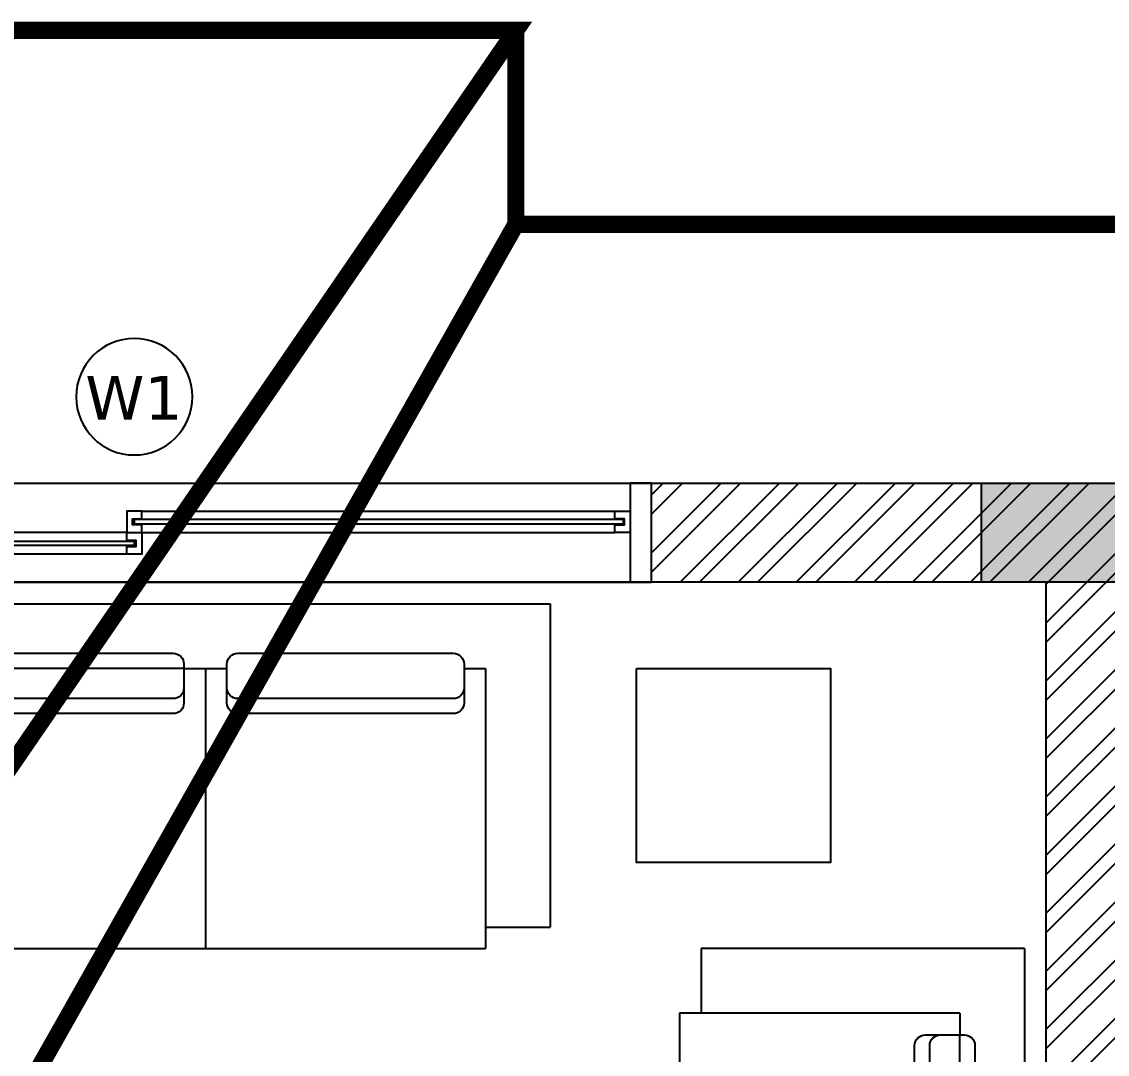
# Model space of a CAD drawing. Header units: millimetres. Extents: x -4167 to 87328, y -21481 to 19784.
# Drawn here: x 7769 to 10287, y 11030 to 13425 of the extents above; entities that cross this region are included whole.
import ezdxf
from ezdxf.enums import TextEntityAlignment as Align

# ---------------------------------------------------------------- set-up
doc = ezdxf.new("R2010")
doc.units = ezdxf.units.MM
doc.header["$LTSCALE"] = 150
doc.linetypes.add('DASHED', pattern=[19.05, 12.7, -6.35])
for name, color, linetype in [('ad-Column', 3, 'Continuous'), ('ad-Column Hatch', 125, 'Continuous'), ('ad-Elevation 10', 8, 'Continuous'), ('ad-Furniture', 8, 'Continuous'), ('ad-Glass Sectionline', 140, 'Continuous'), ('ad-Text main', 7, 'Continuous'), ('ad-Text Main_Door&window Label', 7, 'Continuous'), ('ad-Wall', 240, 'Continuous'), ('ad-Wall hatch', 8, 'Continuous')]:
    doc.layers.add(name, color=color, linetype=linetype)
doc.layers.add('ad-Primary Roof', color=5, linetype='Continuous', true_color=0x0000ff)
doc.layers.add('ad-Secondary Roof', color=6, linetype='Continuous', true_color=0xff00ff)
doc.styles.add('6 U T S R N_Typical Floor Plan$0$3BHK-E(NB)$0$grid_text', font='verdana.ttf', dxfattribs={"width": 0.9})

# ---------------------------------------------------------------- blocks, each defined once
blk = doc.blocks.new('6 U T S R N_Typical Floor Plan$0$ad_Window Tag')
blk.add_circle((0, 0), 150)
at = {"style": '6 U T S R N_Typical Floor Plan$0$3BHK-E(NB)$0$grid_text', "width": 0.9}
blk.add_attdef('D1', text='', height=125, dxfattribs=at).set_placement((0, 0), align=Align.MIDDLE_CENTER)
blk = doc.blocks.new('zw$C7D6')
at = {"layer": 'ad-Text Main_Door&window Label'}
ref = blk.add_blockref('6 U T S R N_Typical Floor Plan$0$ad_Window Tag', (8030, 12555), dxfattribs=dict(at, xscale=-0.9, yscale=0.9, zscale=0.9))
ref.add_attrib('D1', 'W1', dxfattribs={"height": 101.25, "rotation": 1800, "style": '6 U T S R N_Typical Floor Plan$0$3BHK-E(NB)$0$grid_text'}).set_placement((8029, 12552.9), align=Align.MIDDLE_CENTER)
blk = doc.blocks.new('ad_Sofa 2 seaters')
for p, q in [((0, 800), (750, 800)), ((0, 800), (0, -800)), ((750, 800), (750, 650)), ((150, 650), (800, 650)), ((150, 650), (150, 600)), ((800, 650), (800, -650)), ((230, 600), (140, 600)), ((150, 50), (150, 600)), ((115, 575), (115, 75)), ((220, 75), (220, 575)), ((255, 75), (255, 575)), ((140, 50), (230, 50)), ((150, 50), (150, -50)), ((150, 0), (800, 0)), ((150, 0), (800, 0)), ((230, -50), (140, -50)), ((115, -75), (115, -575)), ((220, -575), (220, -75)), ((255, -575), (255, -75)), ((140, -600), (230, -600)), ((150, -600), (150, -650)), ((150, -650), (800, -650)), ((750, -650), (750, -800)), ((0, -800), (750, -800))]:
    blk.add_line(p, q)
for centre, start, end in [((140, 575), 90, 180), ((195, 575), 0, 90), ((230, 575), 0, 90), ((140, 75), 180, 270), ((195, 75), 270, 0), ((230, 75), 270, 0), ((140, -75), 90, 180), ((195, -75), 0, 90), ((230, -75), 0, 90), ((140, -575), 180, 270), ((195, -575), 270, 0), ((230, -575), 270, 0)]:
    blk.add_arc(centre, 25, start, end)
blk = doc.blocks.new('zw$BB2B')
at = {"layer": 'ad-Furniture'}
blk.add_lwpolyline([(9195, 11925), (9645, 11925), (9645, 11475), (9195, 11475)], close=True, dxfattribs=at)
at = {"layer": 'ad-Furniture', "xscale": -1, "rotation": 89.99999999999979}
blk.add_blockref('ad_Sofa 2 seaters', (8195, 12075), dxfattribs=at)
at = {"layer": 'ad-Furniture', "xscale": -1}
blk.add_blockref('ad_Sofa 2 seaters', (10095, 10475), dxfattribs=at)
blk = doc.blocks.new('$ZCDB_AUDIT_GENERATED_C77D')
blk.add_wipeout([(0, 230), (2400, 230), (2400, 0), (0, 0)]).dxf.layer = 'ad-Elevation 10'
at = {"layer": 'ad-Elevation 10'}
for points in [[(2400, 230), (0, 230)], [(2400, 0), (0, 0)]]:
    blk.add_lwpolyline(points, dxfattribs=at)
for points in [[(50, 0), (50, 230), (0, 230), (0, 0)], [(2350, 0), (2400, 0), (2400, 230), (2350, 230)], [(1217.5, 133), (1217.5, 115), (1182.5, 115), (1182.5, 165), (1217.5, 165), (1217.5, 147), (1195.5, 147), (1195.5, 133)], [(2315, 133), (2315, 115), (2350, 115), (2350, 165), (2315, 165), (2315, 147), (2337, 147), (2337, 133)], [(85, 83), (85, 65), (50, 65), (50, 115), (85, 115), (85, 97), (63, 97), (63, 83)], [(1182.5, 83), (1182.5, 65), (1217.5, 65), (1217.5, 115), (1182.5, 115), (1182.5, 97), (1204.5, 97), (1204.5, 83)]]:
    blk.add_lwpolyline(points, close=True, dxfattribs=at)
at = {"layer": 'ad-Glass Sectionline'}
for points in [[(1217.5, 165), (2315, 165)], [(1182.5, 115), (85, 115)], [(1217.5, 115), (2315, 115)], [(1182.5, 65), (85, 65)]]:
    blk.add_lwpolyline(points, dxfattribs=at)
for points in [[(1200, 145), (2335, 145), (2335, 135), (1200, 135)], [(1200, 95), (65, 95), (65, 85), (1200, 85)]]:
    blk.add_lwpolyline(points, close=True, dxfattribs=at)
blk = doc.blocks.new('*U102')
blk.add_blockref('$ZCDB_AUDIT_GENERATED_C77D', (0, 0))
blk = doc.blocks.new('zw$6EBD')
at = {"layer": 'ad-Wall hatch', "transparency": 33554610}
h = blk.add_hatch(dxfattribs=at)
h.set_pattern_fill('ANSI32', color=256, scale=10, angle=1e-14)
h.paths.add_polyline_path([(230, 4280), (230, 230), (6475, 230), (6475, 4280), (3605, 4280), (3605, 4510), (6705, 4510), (6705, 230), (7405, 230), (7405, 0), (0, 0), (0, 4510), (1910, 4510), (1910, 7945), (0, 7945), (0, 12355), (10375, 12355), (10375, 9605), (10145, 9605), (10145, 12125), (5915, 12125), (5915, 7945), (3605, 7945), (3605, 8175), (5685, 8175), (5685, 12125), (230, 12125), (230, 8175), (2705, 8175), (2705, 7945), (2140, 7945), (2140, 4510), (2705, 4510), (2705, 4280)])
at = {"rotation": 180}
blk.add_blockref('*U102', (9230, 12355), dxfattribs=at)
at = {"layer": 'ad-Wall'}
blk.add_lwpolyline([(0, 12355), (10375, 12355), (10375, 9605), (10145, 9605), (10145, 12125), (5915, 12125), (5915, 7945), (3605, 7945), (3605, 8175), (5685, 8175), (5685, 12125), (230, 12125)], dxfattribs=at)
blk = doc.blocks.new('zw$6AA0')
at = {"layer": 'ad-Column Hatch', "transparency": 33554687}
h = blk.add_hatch(color=256, dxfattribs=at)
h.dxf.hatch_style = 1
h.paths.add_polyline_path([(0, -230), (380, -230), (380, 0), (0, 0)])
at = {"layer": 'ad-Column'}
blk.add_lwpolyline([(0, -230), (380, -230), (380, 0), (0, 0)], close=True, dxfattribs=at)
blk = doc.blocks.new('1215E_Columns')
at = {"layer": 'ad-Column', "xscale": -1, "rotation": 359.9999999999996}
blk.add_blockref('zw$6AA0', (10375, 12355), dxfattribs=at)
blk = doc.blocks.new('1215E_Roof Plan')
at = {"layer": 'ad-Primary Roof', "linetype": 'DASHED', "ltscale": 2, "const_width": 40}
blk.add_lwpolyline([(1460, 13405), (8915, 13405), (5187.5, 7975)], close=True, dxfattribs=at)
blk.add_lwpolyline([(8915, 13405), (8915, 12955)], dxfattribs=at)
at = {"layer": 'ad-Secondary Roof', "linetype": 'DASHED', "ltscale": 2, "const_width": 40}
blk.add_lwpolyline([(7371.8, 10225), (8915, 12955), (12195, 12955), (12195, 7495), (8915, 7495)], close=True, dxfattribs=at)
blk = doc.blocks.new('1215_East Villa')
at = {"layer": 'ad-Text main'}
blk.add_blockref('zw$C7D6', (0, 0), dxfattribs=at)
at = {"layer": 'ad-Furniture'}
blk.add_blockref('zw$BB2B', (0, 0), dxfattribs=at)
blk.add_blockref('zw$6EBD', (0, 0))
blk.add_blockref('1215E_Columns', (0, 0))
blk.add_blockref('1215E_Roof Plan', (0, 0))

msp = doc.modelspace()

# ---------------------------------------------------------------- block references
msp.add_blockref('1215_East Villa', (0, 0))

doc.saveas('drawing.dxf')
